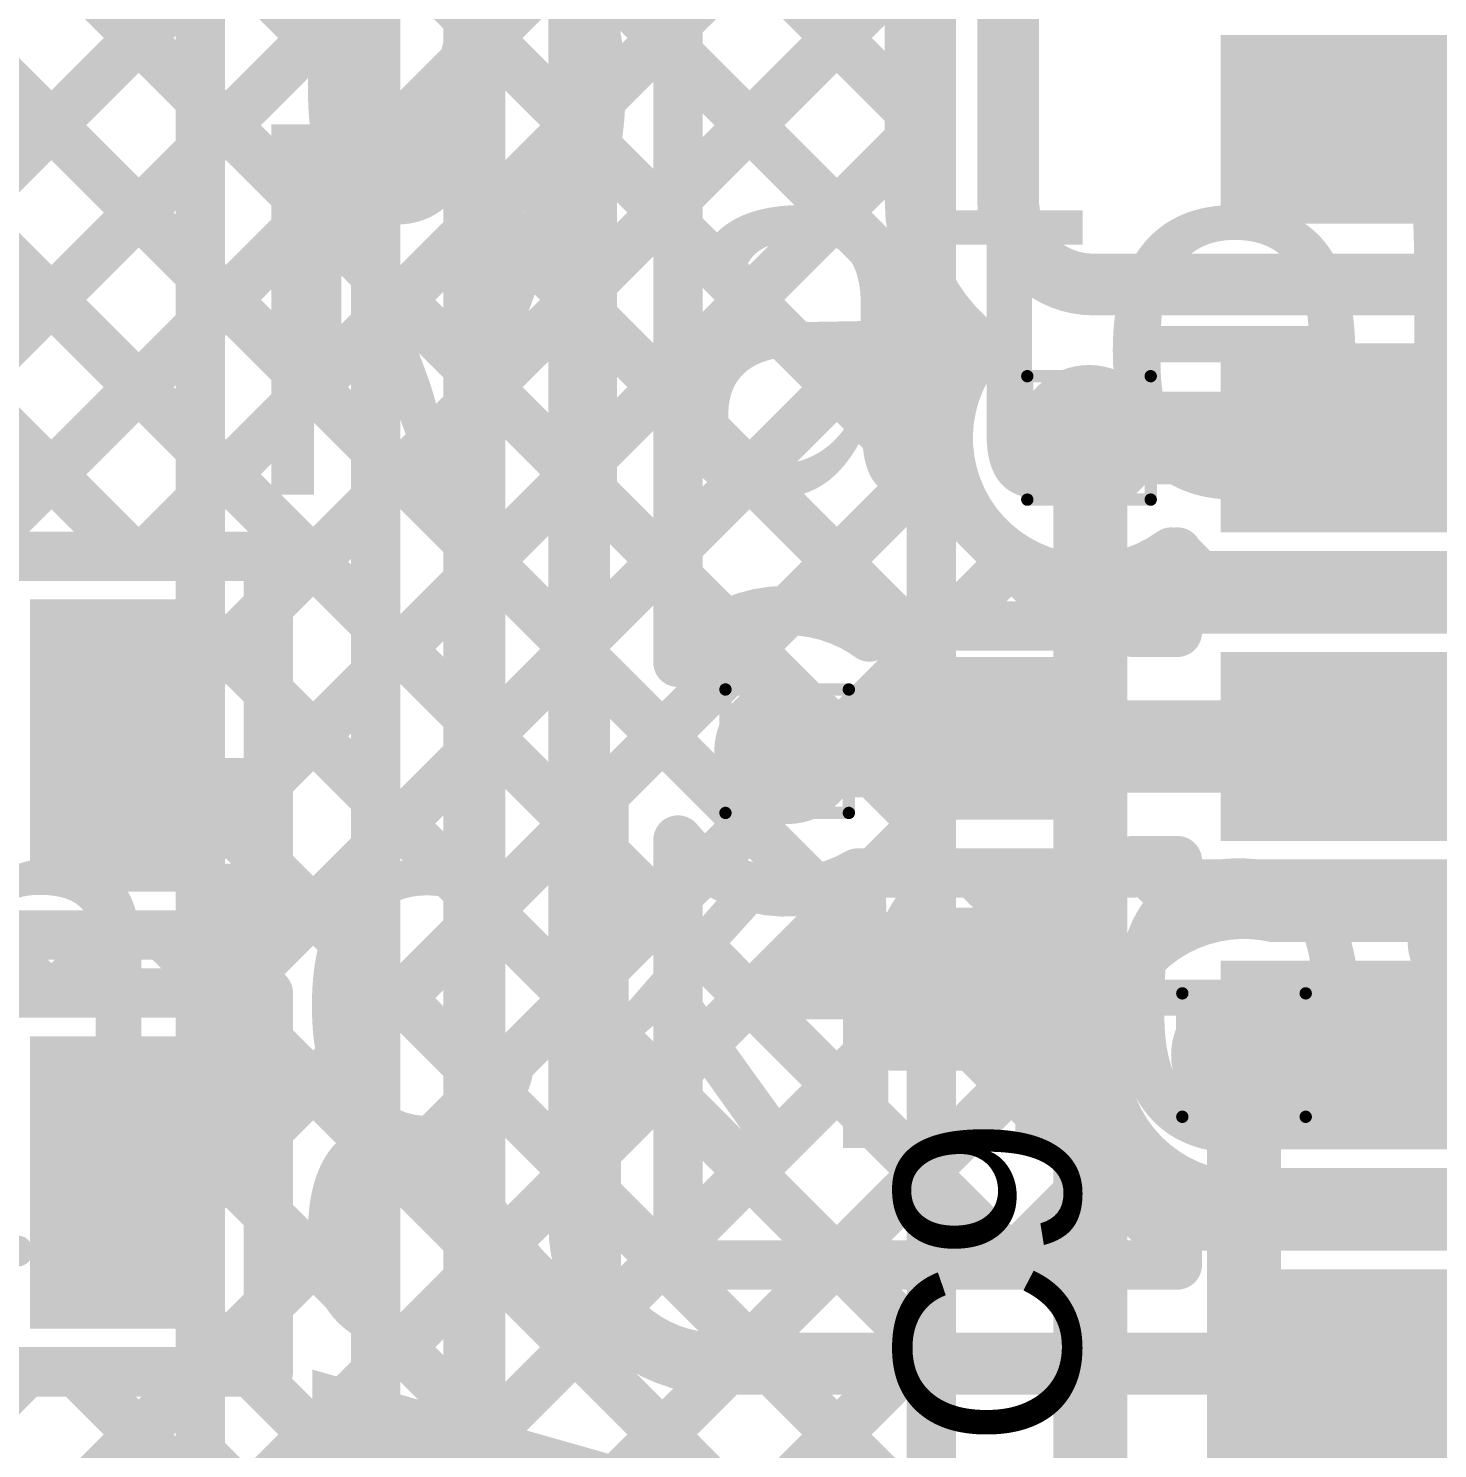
# Model space of a CAD drawing. Header units: inches. Extents: x -17 to 443, y -40 to 218.
# Drawn here: x 90.02 to 95.82, y 144 to 149.84 of the extents above; entities that cross this region are included whole.
import ezdxf

# ---------------------------------------------------------------- set-up
doc = ezdxf.new("R2010")
doc.units = ezdxf.units.IN
for name, color, linetype in [('Bottom Layer', 5, 'Continuous'), ('Drill Drawing', 1, 'Continuous'), ('Fabrication', 76, 'Continuous'), ('Top Layer', 1, 'Continuous'), ('Top Overlay', 2, 'Continuous'), ('Top Paste', 8, 'Continuous'), ('Top Solder', 216, 'Continuous'), ('Via Holes', 16, 'Continuous')]:
    doc.layers.add(name, color=color, linetype=linetype)
doc.styles.add('Arial', font='', dxfattribs={"height": 0.2})
doc.styles.add('Arial Black_Bold', font='', dxfattribs={"height": 0.2})
doc.styles.get('Arial').set_extended_font_data('Arial')
doc.styles.get('Arial Black_Bold').set_extended_font_data('Arial Black', bold=True)

# ---------------------------------------------------------------- blocks, each defined once
blk = doc.blocks.new('14_SO_26')
at = {"layer": 'Top Layer'}
for points in [[(-1.7501, 2.827), (-1.7501, 2.253), (-3.7881, 2.253), (-3.7881, 2.827)], [(-1.7501, 1.557), (-1.7501, 0.983), (-3.7881, 0.983), (-3.7881, 1.557)], [(-1.7501, 0.287), (-1.7501, -0.287), (-3.7881, -0.287), (-3.7881, 0.287)], [(-1.7501, -0.983), (-1.7501, -1.557), (-3.7881, -1.557), (-3.7881, -0.983)], [(-1.7501, -2.253), (-1.7501, -2.827), (-3.7881, -2.827), (-3.7881, -2.253)]]:
    blk.add_hatch(color=1, dxfattribs=at).paths.add_polyline_path(points)
at = {"layer": 'Top Paste'}
for points in [[(-1.7501, 2.827), (-1.7501, 2.253), (-3.7881, 2.253), (-3.7881, 2.827)], [(-1.7501, 1.557), (-1.7501, 0.983), (-3.7881, 0.983), (-3.7881, 1.557)], [(-1.7501, 0.287), (-1.7501, -0.287), (-3.7881, -0.287), (-3.7881, 0.287)], [(-1.7501, -0.983), (-1.7501, -1.557), (-3.7881, -1.557), (-3.7881, -0.983)], [(-1.7501, -2.253), (-1.7501, -2.827), (-3.7881, -2.827), (-3.7881, -2.253)]]:
    blk.add_hatch(color=8, dxfattribs=at).paths.add_polyline_path(points)
at = {"layer": 'Top Solder'}
for points in [[(-1.6485, 2.9286), (-1.6485, 2.1514), (-3.8897, 2.1514), (-3.8897, 2.9286)], [(-1.6485, 1.6586), (-1.6485, 0.8814), (-3.8897, 0.8814), (-3.8897, 1.6586)], [(-1.6485, 0.3886), (-1.6485, -0.3886), (-3.8897, -0.3886), (-3.8897, 0.3886)], [(-1.6485, -0.8814), (-1.6485, -1.6586), (-3.8897, -1.6586), (-3.8897, -0.8814)], [(-1.6485, -2.1514), (-1.6485, -2.9286), (-3.8897, -2.9286), (-3.8897, -2.1514)]]:
    blk.add_hatch(color=216, dxfattribs=at).paths.add_polyline_path(points)
blk = doc.blocks.new('TC_0522C_1_7_260G__86')
at = {"layer": 'Top Layer'}
blk.add_hatch(color=1, dxfattribs=at).paths.add_polyline_path([(-3.5, 2.15), (-2.5, 2.15), (-2.5, 1.55), (-3.5, 1.55)])
at = {"layer": 'Top Paste'}
blk.add_hatch(color=8, dxfattribs=at).paths.add_polyline_path([(-3.5, 2.15), (-2.5, 2.15), (-2.5, 1.55), (-3.5, 1.55)])
at = {"layer": 'Top Solder'}
blk.add_hatch(color=216, dxfattribs=at).paths.add_polyline_path([(-3.6016, 2.2516), (-2.3984, 2.2516), (-2.3984, 1.4484), (-3.6016, 1.4484)])
at = {"layer": 'Top Overlay'}
for points in [[(-1.8796, 2.2098, 0.127, 0.127, 0), (-1.4224, 2.667, 0.127, 0.127, 0)], [(-3.0226, 2.3368, 0.127, 0.127, 0), (-3.1496, 2.4638, 0.127, 0.127, 0)], [(-2.8956, 2.4638, 0.127, 0.127, 0), (-3.1496, 2.4638, 0.127, 0.127, 0)], [(-3.0226, 2.3368, 0.127, 0.127, 0), (-2.8956, 2.4638, 0.127, 0.127, 0)], [(-2.7178, -1.3716, 0.127, 0.127, 0), (-2.7178, 1.397, 0.127, 0.127, 0)]]:
    blk.add_lwpolyline(points, format="xyseb", dxfattribs=at)
for points in [[(-3.1814, 2.4638, 0.0635, 0.0635, 1), (-3.1178, 2.4638, 0.0635, 0.0635, 1)], [(-3.1814, 2.4638, 0.0635, 0.0635, 1), (-3.1178, 2.4638, 0.0635, 0.0635, 1)], [(-2.9274, 2.4638, 0.0635, 0.0635, 1), (-2.8638, 2.4638, 0.0635, 0.0635, 1)], [(-2.9274, 2.4638, 0.0635, 0.0635, 1), (-2.8638, 2.4638, 0.0635, 0.0635, 1)], [(-3.0543, 2.3368, 0.0635, 0.0635, 1), (-2.9909, 2.3368, 0.0635, 0.0635, 1)], [(-3.0543, 2.3368, 0.0635, 0.0635, 1), (-2.9909, 2.3368, 0.0635, 0.0635, 1)], [(-1.9113, 2.2098, 0.0635, 0.0635, 1), (-1.8478, 2.2098, 0.0635, 0.0635, 1)], [(-2.7496, 1.397, 0.0635, 0.0635, 1), (-2.686, 1.397, 0.0635, 0.0635, 1)]]:
    blk.add_lwpolyline(points, format="xyseb", close=True, dxfattribs=at)
blk = doc.blocks.new('TC_0522C_1_7_260G__87')
at = {"layer": 'Top Layer'}
blk.add_hatch(color=1, dxfattribs=at).paths.add_polyline_path([(-3.5, -1.55), (-2.5, -1.55), (-2.5, -2.15), (-3.5, -2.15)])
at = {"layer": 'Top Paste'}
blk.add_hatch(color=8, dxfattribs=at).paths.add_polyline_path([(-3.5, -1.55), (-2.5, -1.55), (-2.5, -2.15), (-3.5, -2.15)])
at = {"layer": 'Top Solder'}
blk.add_hatch(color=216, dxfattribs=at).paths.add_polyline_path([(-3.6016, -1.4484), (-2.3984, -1.4484), (-2.3984, -2.2516), (-3.6016, -2.2516)])
at = {"layer": 'Top Overlay'}
for points in [[(-1.8796, -2.2098, 0.127, 0.127, 0), (-1.4224, -2.667, 0.127, 0.127, 0)], [(-1.4224, -2.667, 0.127, 0.127, 0), (1.4224, -2.667, 0.127, 0.127, 0)]]:
    blk.add_lwpolyline(points, format="xyseb", dxfattribs=at)
for points in [[(-1.9113, -2.2098, 0.0635, 0.0635, 1), (-1.8478, -2.2098, 0.0635, 0.0635, 1)], [(-1.4542, -2.667, 0.0635, 0.0635, 1), (-1.3906, -2.667, 0.0635, 0.0635, 1)], [(-1.4542, -2.667, 0.0635, 0.0635, 1), (-1.3906, -2.667, 0.0635, 0.0635, 1)]]:
    blk.add_lwpolyline(points, format="xyseb", close=True, dxfattribs=at)
blk = doc.blocks.new('C___0402_255')
at = {"layer": 'Top Layer'}
for points in [[(-0.6985, -0.3175), (-0.6985, 0.3175), (-0.2413, 0.3175), (-0.2413, -0.3175)], [(0.2413, -0.3175), (0.2413, 0.3175), (0.6985, 0.3175), (0.6985, -0.3175)]]:
    blk.add_hatch(color=1, dxfattribs=at).paths.add_polyline_path(points)
at = {"layer": 'Top Paste'}
for points in [[(-0.6985, -0.3175), (-0.6985, 0.3175), (-0.2413, 0.3175), (-0.2413, -0.3175)], [(0.2413, -0.3175), (0.2413, 0.3175), (0.6985, 0.3175), (0.6985, -0.3175)]]:
    blk.add_hatch(color=8, dxfattribs=at).paths.add_polyline_path(points)
at = {"layer": 'Top Solder'}
for points in [[(-0.7585, -0.3775), (-0.7585, 0.3775), (-0.1813, 0.3775), (-0.1813, -0.3775)], [(0.1813, -0.3775), (0.1813, 0.3775), (0.7585, 0.3775), (0.7585, -0.3775)]]:
    blk.add_hatch(color=216, dxfattribs=at).paths.add_polyline_path(points)
at = {"layer": 'Top Overlay'}
for points in [[(-0.7874, -0.4064, 0.127, 0.127, 0), (-0.7874, 0.4064, 0.127, 0.127, 0)], [(-0.2794, 0.4064, 0.127, 0.127, 0), (-0.7874, 0.4064, 0.127, 0.127, 0)], [(0.7874, 0.4064, 0.127, 0.127, 0), (0.2794, 0.4064, 0.127, 0.127, 0)], [(0.7874, -0.4064, 0.127, 0.127, 0), (0.7874, 0.4064, 0.127, 0.127, 0)], [(-0.2794, -0.4064, 0.127, 0.127, 0), (-0.7874, -0.4064, 0.127, 0.127, 0)], [(0.7874, -0.4064, 0.127, 0.127, 0), (0.2794, -0.4064, 0.127, 0.127, 0)]]:
    blk.add_lwpolyline(points, format="xyseb", dxfattribs=at)
for points in [[(-0.8191, 0.4064, 0.0635, 0.0635, 1), (-0.7556, 0.4064, 0.0635, 0.0635, 1)], [(-0.8191, 0.4064, 0.0635, 0.0635, 1), (-0.7556, 0.4064, 0.0635, 0.0635, 1)], [(-0.3111, 0.4064, 0.0635, 0.0635, 1), (-0.2477, 0.4064, 0.0635, 0.0635, 1)], [(0.2477, 0.4064, 0.0635, 0.0635, 1), (0.3111, 0.4064, 0.0635, 0.0635, 1)], [(0.7556, 0.4064, 0.0635, 0.0635, 1), (0.8191, 0.4064, 0.0635, 0.0635, 1)], [(0.7556, 0.4064, 0.0635, 0.0635, 1), (0.8191, 0.4064, 0.0635, 0.0635, 1)], [(-0.8191, -0.4064, 0.0635, 0.0635, 1), (-0.7556, -0.4064, 0.0635, 0.0635, 1)], [(-0.8191, -0.4064, 0.0635, 0.0635, 1), (-0.7556, -0.4064, 0.0635, 0.0635, 1)], [(-0.3111, -0.4064, 0.0635, 0.0635, 1), (-0.2477, -0.4064, 0.0635, 0.0635, 1)], [(0.2477, -0.4064, 0.0635, 0.0635, 1), (0.3111, -0.4064, 0.0635, 0.0635, 1)], [(0.7556, -0.4064, 0.0635, 0.0635, 1), (0.8191, -0.4064, 0.0635, 0.0635, 1)], [(0.7556, -0.4064, 0.0635, 0.0635, 1), (0.8191, -0.4064, 0.0635, 0.0635, 1)]]:
    blk.add_lwpolyline(points, format="xyseb", close=True, dxfattribs=at)

msp = doc.modelspace()

# ---------------------------------------------------------------- hatches: boundary and pattern name
at = {"layer": 'Bottom Layer'}
h = msp.add_hatch(color=5, dxfattribs=at)
edge = h.paths.add_edge_path()
edge.add_arc((94.3845, 148.1595), 0.3, 0, 360)
h = msp.add_hatch(color=5, dxfattribs=at)
edge = h.paths.add_edge_path()
edge.add_arc((93.142, 146.8701), 0.3, 0, 360)
h = msp.add_hatch(color=5, dxfattribs=at)
edge = h.paths.add_edge_path()
edge.add_arc((95.0226, 145.6195), 0.3, 0, 360)
at = {"layer": 'Top Layer'}
h = msp.add_hatch(color=1, dxfattribs=at)
edge = h.paths.add_edge_path()
edge.add_arc((94.3845, 148.1595), 0.3, 0, 360)
h = msp.add_hatch(color=1, dxfattribs=at)
edge = h.paths.add_edge_path()
edge.add_arc((93.142, 146.8701), 0.3, 0, 360)
h = msp.add_hatch(color=1, dxfattribs=at)
edge = h.paths.add_edge_path()
edge.add_arc((95.0226, 145.6195), 0.3, 0, 360)
at = {"layer": 'Via Holes'}
h = msp.add_hatch(color=7, dxfattribs=at)
edge = h.paths.add_edge_path()
edge.add_arc((94.3845, 148.1595), 0.15, 0, 360)
h = msp.add_hatch(color=7, dxfattribs=at)
edge = h.paths.add_edge_path()
edge.add_arc((93.142, 146.8701), 0.15, 0, 360)
h = msp.add_hatch(color=7, dxfattribs=at)
edge = h.paths.add_edge_path()
edge.add_arc((95.0226, 145.6195), 0.15, 0, 360)

# ---------------------------------------------------------------- linework, layer by layer
at = {"layer": 'Bottom Layer'}
for points in [[(90.7269, 149.3412, 0.2032, 0.2032, 0), (93.6196, 152.2339, 0.2032, 0.2032, 0)], [(91.4265, 151.7251, 0.2032, 0.2032, 0), (93.7357, 149.4159, 0.2032, 0.2032, 0)], [(90.7269, 148.6228, 0.2032, 0.2032, 0), (93.6196, 151.5155, 0.2032, 0.2032, 0)], [(91.107, 151.3262, 0.2032, 0.2032, 0), (93.7357, 148.6974, 0.2032, 0.2032, 0)], [(90.7269, 139.4971, 0.2032, 0.2032, 0), (90.7269, 151.1173, 0.2032, 0.2032, 0)], [(90.7269, 150.9878, 0.2032, 0.2032, 0), (93.7357, 147.979, 0.2032, 0.2032, 0)], [(90.7269, 147.9044, 0.2032, 0.2032, 0), (93.474, 150.6515, 0.2032, 0.2032, 0)], [(90.7269, 150.2694, 0.2032, 0.2032, 0), (93.7357, 147.2606, 0.2032, 0.2032, 0)], [(90.7269, 147.186, 0.2032, 0.2032, 0), (93.7357, 150.1948, 0.2032, 0.2032, 0)], [(93.7357, 150.2136, 0.2032, 0.2032, 0), (93.7357, 140.1263, 0.2032, 0.2032, 0)], [(90.7269, 149.551, 0.2032, 0.2032, 0), (93.7357, 146.5422, 0.2032, 0.2032, 0)], [(90.7269, 146.4675, 0.2032, 0.2032, 0), (93.7357, 149.4763, 0.2032, 0.2032, 0)], [(90.7269, 148.8325, 0.2032, 0.2032, 0), (93.7357, 145.8237, 0.2032, 0.2032, 0)], [(90.7269, 145.7491, 0.2032, 0.2032, 0), (93.7357, 148.7579, 0.2032, 0.2032, 0)], [(94.3903, 133.3825, 0.3048, 0.3048, 0), (94.3903, 148.1537, 0.3048, 0.3048, 0)], [(94.3845, 148.1595, 0.254, 0.254, 0), (94.3903, 148.1537, 0.254, 0.254, 0)], [(94.5374, 148.1595, 0.254, 0.254, 0), (94.5676, 148.1293, 0.254, 0.254, 0)], [(90.7269, 148.1141, 0.2032, 0.2032, 0), (93.7357, 145.1053, 0.2032, 0.2032, 0)], [(90.7269, 145.0307, 0.2032, 0.2032, 0), (93.7357, 148.0395, 0.2032, 0.2032, 0)], [(90.7269, 147.3957, 0.2032, 0.2032, 0), (93.7357, 144.3869, 0.2032, 0.2032, 0)], [(90.7269, 144.3123, 0.2032, 0.2032, 0), (93.7357, 147.3211, 0.2032, 0.2032, 0)], [(90.7269, 144.3123, 0.2032, 0.2032, 0), (93.7357, 147.3211, 0.2032, 0.2032, 0)], [(90.7269, 146.6773, 0.2032, 0.2032, 0), (93.7357, 143.6685, 0.2032, 0.2032, 0)], [(90.7269, 143.5939, 0.2032, 0.2032, 0), (93.7357, 146.6027, 0.2032, 0.2032, 0)], [(90.7269, 145.9589, 0.2032, 0.2032, 0), (93.7357, 142.9501, 0.2032, 0.2032, 0)], [(90.7269, 142.8754, 0.2032, 0.2032, 0), (93.7357, 145.8842, 0.2032, 0.2032, 0)], [(95.0226, 136.4788, 0.3048, 0.3048, 0), (95.0226, 145.6195, 0.3048, 0.3048, 0)], [(90.7269, 145.2405, 0.2032, 0.2032, 0), (93.7357, 142.2317, 0.2032, 0.2032, 0)], [(90.7269, 142.157, 0.2032, 0.2032, 0), (93.7357, 145.1658, 0.2032, 0.2032, 0)], [(90.7269, 144.522, 0.2032, 0.2032, 0), (93.7357, 141.5132, 0.2032, 0.2032, 0)], [(90.7269, 141.4386, 0.2032, 0.2032, 0), (93.7357, 144.4474, 0.2032, 0.2032, 0)]]:
    msp.add_lwpolyline(points, format="xyseb", dxfattribs=at)
for points in [[(90.6761, 149.551, 0.1016, 0.1016, 1), (90.7777, 149.551, 0.1016, 0.1016, 1)], [(93.6849, 149.4763, 0.1016, 0.1016, 1), (93.7865, 149.4763, 0.1016, 0.1016, 1)], [(93.6849, 149.4159, 0.1016, 0.1016, 1), (93.7865, 149.4159, 0.1016, 0.1016, 1)], [(90.6761, 149.3412, 0.1016, 0.1016, 1), (90.7777, 149.3412, 0.1016, 0.1016, 1)], [(90.6761, 148.8325, 0.1016, 0.1016, 1), (90.7777, 148.8325, 0.1016, 0.1016, 1)], [(93.6849, 148.7579, 0.1016, 0.1016, 1), (93.7865, 148.7579, 0.1016, 0.1016, 1)], [(93.6849, 148.6974, 0.1016, 0.1016, 1), (93.7865, 148.6974, 0.1016, 0.1016, 1)], [(90.6761, 148.6228, 0.1016, 0.1016, 1), (90.7777, 148.6228, 0.1016, 0.1016, 1)], [(94.3141, 148.1537, 0.1524, 0.1524, 1), (94.4665, 148.1537, 0.1524, 0.1524, 1)], [(94.321, 148.1595, 0.127, 0.127, 1), (94.448, 148.1595, 0.127, 0.127, 1)], [(94.4739, 148.1595, 0.127, 0.127, 1), (94.6009, 148.1595, 0.127, 0.127, 1)], [(94.3268, 148.1537, 0.127, 0.127, 1), (94.4538, 148.1537, 0.127, 0.127, 1)], [(94.5041, 148.1293, 0.127, 0.127, 1), (94.6311, 148.1293, 0.127, 0.127, 1)], [(90.6761, 148.1141, 0.1016, 0.1016, 1), (90.7777, 148.1141, 0.1016, 0.1016, 1)], [(93.6849, 148.0395, 0.1016, 0.1016, 1), (93.7865, 148.0395, 0.1016, 0.1016, 1)], [(93.6849, 147.979, 0.1016, 0.1016, 1), (93.7865, 147.979, 0.1016, 0.1016, 1)], [(90.6761, 147.9044, 0.1016, 0.1016, 1), (90.7777, 147.9044, 0.1016, 0.1016, 1)], [(90.6761, 147.3957, 0.1016, 0.1016, 1), (90.7777, 147.3957, 0.1016, 0.1016, 1)], [(93.6849, 147.3211, 0.1016, 0.1016, 1), (93.7865, 147.3211, 0.1016, 0.1016, 1)], [(93.6849, 147.3211, 0.1016, 0.1016, 1), (93.7865, 147.3211, 0.1016, 0.1016, 1)], [(93.6849, 147.2606, 0.1016, 0.1016, 1), (93.7865, 147.2606, 0.1016, 0.1016, 1)], [(90.6761, 147.186, 0.1016, 0.1016, 1), (90.7777, 147.186, 0.1016, 0.1016, 1)], [(90.6761, 146.6773, 0.1016, 0.1016, 1), (90.7777, 146.6773, 0.1016, 0.1016, 1)], [(93.6849, 146.6027, 0.1016, 0.1016, 1), (93.7865, 146.6027, 0.1016, 0.1016, 1)], [(93.6849, 146.5422, 0.1016, 0.1016, 1), (93.7865, 146.5422, 0.1016, 0.1016, 1)], [(90.6761, 146.4675, 0.1016, 0.1016, 1), (90.7777, 146.4675, 0.1016, 0.1016, 1)], [(90.6761, 145.9589, 0.1016, 0.1016, 1), (90.7777, 145.9589, 0.1016, 0.1016, 1)], [(93.6849, 145.8842, 0.1016, 0.1016, 1), (93.7865, 145.8842, 0.1016, 0.1016, 1)], [(93.6849, 145.8237, 0.1016, 0.1016, 1), (93.7865, 145.8237, 0.1016, 0.1016, 1)], [(90.6761, 145.7491, 0.1016, 0.1016, 1), (90.7777, 145.7491, 0.1016, 0.1016, 1)], [(94.9464, 145.6195, 0.1524, 0.1524, 1), (95.0988, 145.6195, 0.1524, 0.1524, 1)], [(90.6761, 145.2405, 0.1016, 0.1016, 1), (90.7777, 145.2405, 0.1016, 0.1016, 1)], [(93.6849, 145.1658, 0.1016, 0.1016, 1), (93.7865, 145.1658, 0.1016, 0.1016, 1)], [(93.6849, 145.1053, 0.1016, 0.1016, 1), (93.7865, 145.1053, 0.1016, 0.1016, 1)], [(90.6761, 145.0307, 0.1016, 0.1016, 1), (90.7777, 145.0307, 0.1016, 0.1016, 1)], [(90.6761, 144.522, 0.1016, 0.1016, 1), (90.7777, 144.522, 0.1016, 0.1016, 1)], [(93.6849, 144.4474, 0.1016, 0.1016, 1), (93.7865, 144.4474, 0.1016, 0.1016, 1)], [(93.6849, 144.3869, 0.1016, 0.1016, 1), (93.7865, 144.3869, 0.1016, 0.1016, 1)], [(90.6761, 144.3123, 0.1016, 0.1016, 1), (90.7777, 144.3123, 0.1016, 0.1016, 1)], [(90.6761, 144.3123, 0.1016, 0.1016, 1), (90.7777, 144.3123, 0.1016, 0.1016, 1)]]:
    msp.add_lwpolyline(points, format="xyseb", close=True, dxfattribs=at)
at = {"layer": 'Drill Drawing'}
for points in [[(94.1305, 148.4135, 0.0508, 0.0508, 0), (94.6385, 148.4135, 0.0508, 0.0508, 0)], [(94.1305, 147.9055, 0.0508, 0.0508, 0), (94.1305, 148.4135, 0.0508, 0.0508, 0)], [(94.6385, 147.9055, 0.0508, 0.0508, 0), (94.6385, 148.4135, 0.0508, 0.0508, 0)], [(94.1305, 147.9055, 0.0508, 0.0508, 0), (94.6385, 147.9055, 0.0508, 0.0508, 0)], [(92.888, 147.1241, 0.0508, 0.0508, 0), (93.396, 147.1241, 0.0508, 0.0508, 0)], [(92.888, 146.6161, 0.0508, 0.0508, 0), (92.888, 147.1241, 0.0508, 0.0508, 0)], [(93.396, 146.6161, 0.0508, 0.0508, 0), (93.396, 147.1241, 0.0508, 0.0508, 0)], [(92.888, 146.6161, 0.0508, 0.0508, 0), (93.396, 146.6161, 0.0508, 0.0508, 0)], [(94.7686, 145.8735, 0.0508, 0.0508, 0), (95.2766, 145.8735, 0.0508, 0.0508, 0)], [(94.7686, 145.3655, 0.0508, 0.0508, 0), (94.7686, 145.8735, 0.0508, 0.0508, 0)], [(95.2766, 145.3655, 0.0508, 0.0508, 0), (95.2766, 145.8735, 0.0508, 0.0508, 0)], [(94.7686, 145.3655, 0.0508, 0.0508, 0), (95.2766, 145.3655, 0.0508, 0.0508, 0)]]:
    msp.add_lwpolyline(points, format="xyseb", dxfattribs=at)
for points in [[(94.1178, 148.4135, 0.0254, 0.0254, 1), (94.1432, 148.4135, 0.0254, 0.0254, 1)], [(94.1178, 148.4135, 0.0254, 0.0254, 1), (94.1432, 148.4135, 0.0254, 0.0254, 1)], [(94.6258, 148.4135, 0.0254, 0.0254, 1), (94.6512, 148.4135, 0.0254, 0.0254, 1)], [(94.6258, 148.4135, 0.0254, 0.0254, 1), (94.6512, 148.4135, 0.0254, 0.0254, 1)], [(94.1178, 147.9055, 0.0254, 0.0254, 1), (94.1432, 147.9055, 0.0254, 0.0254, 1)], [(94.1178, 147.9055, 0.0254, 0.0254, 1), (94.1432, 147.9055, 0.0254, 0.0254, 1)], [(94.6258, 147.9055, 0.0254, 0.0254, 1), (94.6512, 147.9055, 0.0254, 0.0254, 1)], [(94.6258, 147.9055, 0.0254, 0.0254, 1), (94.6512, 147.9055, 0.0254, 0.0254, 1)], [(92.8753, 147.1241, 0.0254, 0.0254, 1), (92.9007, 147.1241, 0.0254, 0.0254, 1)], [(92.8753, 147.1241, 0.0254, 0.0254, 1), (92.9007, 147.1241, 0.0254, 0.0254, 1)], [(93.3833, 147.1241, 0.0254, 0.0254, 1), (93.4087, 147.1241, 0.0254, 0.0254, 1)], [(93.3833, 147.1241, 0.0254, 0.0254, 1), (93.4087, 147.1241, 0.0254, 0.0254, 1)], [(92.8753, 146.6161, 0.0254, 0.0254, 1), (92.9007, 146.6161, 0.0254, 0.0254, 1)], [(92.8753, 146.6161, 0.0254, 0.0254, 1), (92.9007, 146.6161, 0.0254, 0.0254, 1)], [(93.3833, 146.6161, 0.0254, 0.0254, 1), (93.4087, 146.6161, 0.0254, 0.0254, 1)], [(93.3833, 146.6161, 0.0254, 0.0254, 1), (93.4087, 146.6161, 0.0254, 0.0254, 1)], [(94.7559, 145.8735, 0.0254, 0.0254, 1), (94.7813, 145.8735, 0.0254, 0.0254, 1)], [(94.7559, 145.8735, 0.0254, 0.0254, 1), (94.7813, 145.8735, 0.0254, 0.0254, 1)], [(95.2639, 145.8735, 0.0254, 0.0254, 1), (95.2893, 145.8735, 0.0254, 0.0254, 1)], [(95.2639, 145.8735, 0.0254, 0.0254, 1), (95.2893, 145.8735, 0.0254, 0.0254, 1)], [(94.7559, 145.3655, 0.0254, 0.0254, 1), (94.7813, 145.3655, 0.0254, 0.0254, 1)], [(94.7559, 145.3655, 0.0254, 0.0254, 1), (94.7813, 145.3655, 0.0254, 0.0254, 1)], [(95.2639, 145.3655, 0.0254, 0.0254, 1), (95.2893, 145.3655, 0.0254, 0.0254, 1)], [(95.2639, 145.3655, 0.0254, 0.0254, 1), (95.2893, 145.3655, 0.0254, 0.0254, 1)]]:
    msp.add_lwpolyline(points, format="xyseb", close=True, dxfattribs=at)
at = {"layer": 'Top Layer'}
for points in [[(88.4017, 152.5946, 0.2032, 0.2032, 0), (91.4479, 149.5484, 0.2032, 0.2032, 0)], [(88.4017, 151.8762, 0.2032, 0.2032, 0), (91.4479, 148.83, 0.2032, 0.2032, 0)], [(88.4017, 151.1578, 0.2032, 0.2032, 0), (91.4479, 148.1116, 0.2032, 0.2032, 0)], [(91.8543, 143.36, 0.254, 0.254, 0), (91.8543, 150.9117, 0.254, 0.254, 0)], [(91.4479, 143.36, 0.2032, 0.2032, 0), (91.4479, 150.9117, 0.2032, 0.2032, 0)], [(88.4017, 147.7345, 0.2032, 0.2032, 0), (91.4479, 150.7807, 0.2032, 0.2032, 0)], [(92.2861, 144.92, 0.254, 0.254, 0), (92.2861, 150.7373, 0.254, 0.254, 0)], [(92.6925, 147.2357, 0.2032, 0.2032, 0), (92.6925, 150.7373, 0.2032, 0.2032, 0)], [(94.0514, 149.1425, 0.254, 0.254, 0), (94.0514, 150.6995, 0.254, 0.254, 0)], [(92.6925, 149.87, 0.2032, 0.2032, 0), (93.474, 150.6515, 0.2032, 0.2032, 0)], [(88.4017, 150.4393, 0.2032, 0.2032, 0), (91.4479, 147.3931, 0.2032, 0.2032, 0)], [(92.6925, 150.4591, 0.2032, 0.2032, 0), (93.645, 149.5066, 0.2032, 0.2032, 0)], [(93.645, 149.1425, 0.2032, 0.2032, 0), (93.645, 150.2865, 0.2032, 0.2032, 0)], [(88.4017, 147.016, 0.2032, 0.2032, 0), (91.4479, 150.0622, 0.2032, 0.2032, 0)], [(92.6925, 149.1516, 0.2032, 0.2032, 0), (93.645, 150.104, 0.2032, 0.2032, 0)], [(88.4017, 149.7209, 0.2032, 0.2032, 0), (90.4502, 147.6724, 0.2032, 0.2032, 0)], [(92.6925, 149.7406, 0.2032, 0.2032, 0), (93.9232, 148.51, 0.2032, 0.2032, 0)], [(92.6925, 148.4331, 0.2032, 0.2032, 0), (93.645, 149.3856, 0.2032, 0.2032, 0)], [(88.4017, 146.2976, 0.2032, 0.2032, 0), (91.4479, 149.3438, 0.2032, 0.2032, 0)], [(93.9457, 148.5379, 0.2032, 0.2032, -0.234999), (93.645, 149.1425, 0.2032, 0.2032, 0)], [(94.403, 148.7908, 0.254, 0.254, -0.414214), (94.0514, 149.1425, 0.254, 0.254, 0)], [(92.6925, 149.0222, 0.2032, 0.2032, 0), (94.3299, 147.3848, 0.2032, 0.2032, 0)], [(94.403, 148.7908, 0.254, 0.254, 0), (97.5945, 148.7908, 0.254, 0.254, 0)], [(92.6925, 147.7147, 0.2032, 0.2032, 0), (93.7446, 148.7668, 0.2032, 0.2032, 0)], [(90.4949, 147.6724, 0.2032, 0.2032, 0), (91.4479, 148.6254, 0.2032, 0.2032, 0)], [(94.7235, 147.6896, 0.2032, 0.2032, -0.889239), (93.9457, 148.5379, 0.2032, 0.2032, 0)], [(92.6925, 148.3038, 0.2032, 0.2032, 0), (93.6115, 147.3848, 0.2032, 0.2032, 0)], [(94.3845, 148.1595, 0.381, 0.381, 0), (96.0466, 148.1595, 0.381, 0.381, 0)], [(93.1457, 147.4495, 0.2032, 0.2032, 0), (93.8072, 148.111, 0.2032, 0.2032, 0)], [(91.0063, 147.4654, 0.2032, 0.2032, 0), (91.4479, 147.907, 0.2032, 0.2032, 0)], [(89.8475, 147.6724, 0.2032, 0.2032, 0), (91.0063, 147.6724, 0.2032, 0.2032, 0)], [(91.0063, 146.1136, 0.2032, 0.2032, 0), (91.0063, 147.6724, 0.2032, 0.2032, 0)], [(93.7994, 147.3848, 0.2032, 0.2032, 0), (94.0807, 147.6661, 0.2032, 0.2032, 0)], [(94.7482, 147.5931, 0.2032, 0.2032, 0), (94.7482, 147.6896, 0.2032, 0.2032, 0)], [(94.7482, 147.6849, 0.2032, 0.2032, 0), (94.8401, 147.5931, 0.2032, 0.2032, 0)], [(94.5178, 147.3848, 0.2032, 0.2032, 0), (94.7482, 147.6152, 0.2032, 0.2032, 0)], [(92.6925, 147.5854, 0.2032, 0.2032, 0), (92.8873, 147.3906, 0.2032, 0.2032, 0)], [(94.7482, 147.5931, 0.2032, 0.2032, 0), (97.345, 147.5931, 0.2032, 0.2032, 0)], [(94.8401, 147.5931, 0.2032, 0.2032, 0), (94.9773, 147.4559, 0.2032, 0.2032, 0)], [(95.3073, 147.4559, 0.2032, 0.2032, 0), (95.4445, 147.5931, 0.2032, 0.2032, 0)], [(95.3073, 147.4559, 0.2032, 0.2032, 0), (95.4445, 147.5931, 0.2032, 0.2032, 0)], [(95.5585, 147.5931, 0.2032, 0.2032, 0), (95.6957, 147.4559, 0.2032, 0.2032, 0)], [(92.6925, 147.2357, 0.2032, 0.2032, -0.355227), (93.4082, 147.3848, 0.2032, 0.2032, 0)], [(94.7482, 147.4559, 0.2032, 0.2032, 0), (97.345, 147.4559, 0.2032, 0.2032, 0)], [(94.7482, 147.3594, 0.2032, 0.2032, 0), (94.7482, 147.4559, 0.2032, 0.2032, 0)], [(93.4082, 147.3848, 0.2032, 0.2032, 0), (94.5654, 147.3848, 0.2032, 0.2032, 0)], [(93.4082, 147.3848, 0.2032, 0.2032, -0.036911), (93.4809, 147.34, 0.2032, 0.2032, 0)], [(94.5654, 147.3594, 0.2032, 0.2032, 0), (94.7482, 147.3594, 0.2032, 0.2032, 0)], [(91.0063, 146.7469, 0.2032, 0.2032, 0), (91.4479, 147.1885, 0.2032, 0.2032, 0)], [(91.0063, 147.1163, 0.2032, 0.2032, 0), (91.4479, 146.6747, 0.2032, 0.2032, 0)], [(93.142, 146.8701, 0.381, 0.381, 0), (93.9685, 146.8701, 0.381, 0.381, 0)], [(93.9685, 146.8701, 0.381, 0.381, -0.414214), (93.9879, 146.8895, 0.381, 0.381, 0)], [(93.9879, 146.8895, 0.381, 0.381, 0), (96.0466, 146.8895, 0.381, 0.381, 0)], [(92.6925, 144.92, 0.2032, 0.2032, 0), (92.6925, 146.5045, 0.2032, 0.2032, 0)], [(93.4324, 146.3688, 0.2032, 0.2032, -0.368706), (92.6925, 146.5045, 0.2032, 0.2032, 0)], [(90.8524, 145.8746, 0.2032, 0.2032, 0), (91.4479, 146.4701, 0.2032, 0.2032, 0)], [(91.0063, 146.3979, 0.2032, 0.2032, 0), (91.4479, 145.9563, 0.2032, 0.2032, 0)], [(92.6925, 146.2779, 0.2032, 0.2032, 0), (92.8099, 146.3953, 0.2032, 0.2032, 0)], [(94.5654, 146.4196, 0.2032, 0.2032, 0), (94.7482, 146.4196, 0.2032, 0.2032, 0)], [(94.5767, 146.4196, 0.2032, 0.2032, 0), (94.8104, 146.1859, 0.2032, 0.2032, 0)], [(94.7482, 146.3231, 0.2032, 0.2032, 0), (94.7482, 146.4196, 0.2032, 0.2032, 0)], [(92.6925, 145.5595, 0.2032, 0.2032, 0), (93.5018, 146.3688, 0.2032, 0.2032, 0)], [(92.7061, 144.8546, 0.2032, 0.2032, 0), (94.2202, 146.3688, 0.2032, 0.2032, 0)], [(92.7061, 144.8546, 0.2032, 0.2032, 0), (94.2202, 146.3688, 0.2032, 0.2032, 0)], [(93.4324, 146.3688, 0.2032, 0.2032, 0), (94.5654, 146.3688, 0.2032, 0.2032, 0)], [(93.9091, 146.3688, 0.2032, 0.2032, 0), (94.4735, 145.8044, 0.2032, 0.2032, 0)], [(94.7482, 146.3231, 0.2032, 0.2032, 0), (97.345, 146.3231, 0.2032, 0.2032, 0)], [(94.7557, 146.1859, 0.2032, 0.2032, 0), (94.8929, 146.3231, 0.2032, 0.2032, 0)], [(95.3916, 146.3231, 0.2032, 0.2032, 0), (95.5288, 146.1859, 0.2032, 0.2032, 0)], [(95.4742, 146.1859, 0.2032, 0.2032, 0), (95.6114, 146.3231, 0.2032, 0.2032, 0)], [(93.2572, 146.3023, 0.2032, 0.2032, 0), (94.7482, 144.8113, 0.2032, 0.2032, 0)], [(94.9005, 146.1859, 0.2032, 0.2032, -0.106537), (95.1447, 146.1859, 0.2032, 0.2032, 0)], [(92.6925, 146.1485, 0.2032, 0.2032, 0), (94.0852, 144.7559, 0.2032, 0.2032, 0)], [(93.3257, 144.7559, 0.2032, 0.2032, 0), (94.7482, 146.1783, 0.2032, 0.2032, 0)], [(94.7482, 146.1859, 0.2032, 0.2032, 0), (94.9005, 146.1859, 0.2032, 0.2032, 0)], [(94.7482, 146.1298, 0.2032, 0.2032, -0.070395), (94.9005, 146.1859, 0.2032, 0.2032, 0)], [(95.1447, 146.1859, 0.2032, 0.2032, 0), (97.345, 146.1859, 0.2032, 0.2032, 0)], [(89.8475, 146.1136, 0.2032, 0.2032, 0), (91.0063, 146.1136, 0.2032, 0.2032, 0)], [(89.8537, 146.1136, 0.2032, 0.2032, 0), (90.0927, 145.8746, 0.2032, 0.2032, 0)], [(90.134, 145.8746, 0.2032, 0.2032, 0), (90.373, 146.1136, 0.2032, 0.2032, 0)], [(90.5721, 146.1136, 0.2032, 0.2032, 0), (90.8111, 145.8746, 0.2032, 0.2032, 0)], [(94.7482, 145.1092, 0.2032, 0.2032, -0.597669), (94.7482, 146.1298, 0.2032, 0.2032, 0)], [(93.1539, 145.9184, 0.3048, 0.3048, 0), (93.9566, 145.9184, 0.3048, 0.3048, 0)], [(93.9566, 145.9184, 0.3048, 0.3048, 0), (93.9685, 145.9303, 0.3048, 0.3048, 0)], [(89.8475, 145.8746, 0.2032, 0.2032, 0), (91.0063, 145.8746, 0.2032, 0.2032, 0)], [(91.0063, 144.3158, 0.2032, 0.2032, 0), (91.0063, 145.8746, 0.2032, 0.2032, 0)], [(91.0063, 145.3101, 0.2032, 0.2032, 0), (91.4479, 145.7517, 0.2032, 0.2032, 0)], [(91.0063, 145.6795, 0.2032, 0.2032, 0), (91.4479, 145.2379, 0.2032, 0.2032, 0)], [(95.0226, 145.6195, 0.381, 0.381, 0), (96.0466, 145.6195, 0.381, 0.381, 0)], [(92.6925, 145.4301, 0.2032, 0.2032, 0), (93.3667, 144.7559, 0.2032, 0.2032, 0)], [(94.0442, 144.7559, 0.2032, 0.2032, 0), (94.5595, 145.2712, 0.2032, 0.2032, 0)], [(94.9005, 145.0531, 0.2032, 0.2032, -0.070395), (94.7482, 145.1092, 0.2032, 0.2032, 0)], [(91.0063, 144.5917, 0.2032, 0.2032, 0), (91.4479, 145.0333, 0.2032, 0.2032, 0)], [(94.7482, 145.0531, 0.2032, 0.2032, 0), (94.9005, 145.0531, 0.2032, 0.2032, 0)], [(95.1447, 145.0531, 0.2032, 0.2032, -0.106537), (94.9005, 145.0531, 0.2032, 0.2032, 0)], [(94.9226, 144.9159, 0.2032, 0.2032, 0), (95.0473, 145.0406, 0.2032, 0.2032, 0)], [(95.1447, 145.0531, 0.2032, 0.2032, 0), (97.345, 145.0531, 0.2032, 0.2032, 0)], [(95.2248, 145.0531, 0.2032, 0.2032, 0), (95.362, 144.9159, 0.2032, 0.2032, 0)], [(95.641, 144.9159, 0.2032, 0.2032, 0), (95.7782, 145.0531, 0.2032, 0.2032, 0)], [(91.0063, 144.9611, 0.2032, 0.2032, 0), (91.4479, 144.5195, 0.2032, 0.2032, 0)], [(92.8566, 144.3495, 0.254, 0.254, -0.414214), (92.2861, 144.92, 0.254, 0.254, 0)], [(92.8566, 144.7559, 0.2032, 0.2032, -0.414214), (92.6925, 144.92, 0.2032, 0.2032, 0)], [(94.7482, 144.9159, 0.2032, 0.2032, 0), (97.345, 144.9159, 0.2032, 0.2032, 0)], [(94.7482, 144.7559, 0.2032, 0.2032, 0), (94.7482, 144.9159, 0.2032, 0.2032, 0)], [(92.8566, 144.7559, 0.2032, 0.2032, 0), (94.7482, 144.7559, 0.2032, 0.2032, 0)], [(92.8566, 144.3495, 0.254, 0.254, 0), (96.0466, 144.3495, 0.254, 0.254, 0)], [(88.4017, 141.9871, 0.2032, 0.2032, 0), (90.7304, 144.3158, 0.2032, 0.2032, 0)], [(88.4017, 142.7055, 0.2032, 0.2032, 0), (90.012, 144.3158, 0.2032, 0.2032, 0)], [(88.6281, 141.495, 0.2032, 0.2032, 0), (91.4479, 144.3149, 0.2032, 0.2032, 0)], [(89.8475, 144.3158, 0.2032, 0.2032, 0), (91.0063, 144.3158, 0.2032, 0.2032, 0)], [(90.2147, 144.3158, 0.2032, 0.2032, 0), (91.4802, 143.0503, 0.2032, 0.2032, 0)], [(90.9331, 144.3158, 0.2032, 0.2032, 0), (91.4479, 143.801, 0.2032, 0.2032, 0)]]:
    msp.add_lwpolyline(points, format="xyseb", dxfattribs=at)
for points in [[(92.6417, 149.87, 0.1016, 0.1016, 1), (92.7433, 149.87, 0.1016, 0.1016, 1)], [(92.6417, 149.7406, 0.1016, 0.1016, 1), (92.7433, 149.7406, 0.1016, 0.1016, 1)], [(91.3971, 149.5484, 0.1016, 0.1016, 1), (91.4987, 149.5484, 0.1016, 0.1016, 1)], [(93.5942, 149.5066, 0.1016, 0.1016, 1), (93.6958, 149.5066, 0.1016, 0.1016, 1)], [(93.5942, 149.3856, 0.1016, 0.1016, 1), (93.6958, 149.3856, 0.1016, 0.1016, 1)], [(91.3971, 149.3438, 0.1016, 0.1016, 1), (91.4987, 149.3438, 0.1016, 0.1016, 1)], [(92.6417, 149.1516, 0.1016, 0.1016, 1), (92.7433, 149.1516, 0.1016, 0.1016, 1)], [(93.5942, 149.1425, 0.1016, 0.1016, 1), (93.6958, 149.1425, 0.1016, 0.1016, 1)], [(93.5942, 149.1425, 0.1016, 0.1016, 1), (93.6958, 149.1425, 0.1016, 0.1016, 1)], [(93.9879, 149.1425, 0.127, 0.127, 1), (94.1149, 149.1425, 0.127, 0.127, 1)], [(93.9879, 149.1425, 0.127, 0.127, 1), (94.1149, 149.1425, 0.127, 0.127, 1)], [(92.6417, 149.0222, 0.1016, 0.1016, 1), (92.7433, 149.0222, 0.1016, 0.1016, 1)], [(91.3971, 148.83, 0.1016, 0.1016, 1), (91.4987, 148.83, 0.1016, 0.1016, 1)], [(94.3395, 148.7908, 0.127, 0.127, 1), (94.4665, 148.7908, 0.127, 0.127, 1)], [(94.3395, 148.7908, 0.127, 0.127, 1), (94.4665, 148.7908, 0.127, 0.127, 1)], [(93.6938, 148.7668, 0.1016, 0.1016, 1), (93.7954, 148.7668, 0.1016, 0.1016, 1)], [(91.3971, 148.6254, 0.1016, 0.1016, 1), (91.4987, 148.6254, 0.1016, 0.1016, 1)], [(93.8949, 148.5379, 0.1016, 0.1016, 1), (93.9965, 148.5379, 0.1016, 0.1016, 1)], [(93.8949, 148.5379, 0.1016, 0.1016, 1), (93.9965, 148.5379, 0.1016, 0.1016, 1)], [(93.8724, 148.51, 0.1016, 0.1016, 1), (93.974, 148.51, 0.1016, 0.1016, 1)], [(92.6417, 148.4331, 0.1016, 0.1016, 1), (92.7433, 148.4331, 0.1016, 0.1016, 1)], [(92.6417, 148.3038, 0.1016, 0.1016, 1), (92.7433, 148.3038, 0.1016, 0.1016, 1)], [(94.2893, 148.1595, 0.1905, 0.1905, 1), (94.4798, 148.1595, 0.1905, 0.1905, 1)], [(91.3971, 148.1116, 0.1016, 0.1016, 1), (91.4987, 148.1116, 0.1016, 0.1016, 1)], [(93.7564, 148.111, 0.1016, 0.1016, 1), (93.858, 148.111, 0.1016, 0.1016, 1)], [(91.3971, 147.907, 0.1016, 0.1016, 1), (91.4987, 147.907, 0.1016, 0.1016, 1)], [(90.3994, 147.6724, 0.1016, 0.1016, 1), (90.501, 147.6724, 0.1016, 0.1016, 1)], [(90.4441, 147.6724, 0.1016, 0.1016, 1), (90.5457, 147.6724, 0.1016, 0.1016, 1)], [(90.9555, 147.6724, 0.1016, 0.1016, 1), (91.0571, 147.6724, 0.1016, 0.1016, 1)], [(90.9555, 147.6724, 0.1016, 0.1016, 1), (91.0571, 147.6724, 0.1016, 0.1016, 1)], [(92.6417, 147.7147, 0.1016, 0.1016, 1), (92.7433, 147.7147, 0.1016, 0.1016, 1)], [(94.0299, 147.6661, 0.1016, 0.1016, 1), (94.1315, 147.6661, 0.1016, 0.1016, 1)], [(94.6727, 147.6896, 0.1016, 0.1016, 1), (94.7743, 147.6896, 0.1016, 0.1016, 1)], [(94.6974, 147.6896, 0.1016, 0.1016, 1), (94.799, 147.6896, 0.1016, 0.1016, 1)], [(94.6974, 147.6849, 0.1016, 0.1016, 1), (94.799, 147.6849, 0.1016, 0.1016, 1)], [(94.6974, 147.6152, 0.1016, 0.1016, 1), (94.799, 147.6152, 0.1016, 0.1016, 1)], [(92.6417, 147.5854, 0.1016, 0.1016, 1), (92.7433, 147.5854, 0.1016, 0.1016, 1)], [(94.6974, 147.5931, 0.1016, 0.1016, 1), (94.799, 147.5931, 0.1016, 0.1016, 1)], [(94.6974, 147.5931, 0.1016, 0.1016, 1), (94.799, 147.5931, 0.1016, 0.1016, 1)], [(94.7893, 147.5931, 0.1016, 0.1016, 1), (94.8909, 147.5931, 0.1016, 0.1016, 1)], [(94.7893, 147.5931, 0.1016, 0.1016, 1), (94.8909, 147.5931, 0.1016, 0.1016, 1)], [(95.3937, 147.5931, 0.1016, 0.1016, 1), (95.4953, 147.5931, 0.1016, 0.1016, 1)], [(95.3937, 147.5931, 0.1016, 0.1016, 1), (95.4953, 147.5931, 0.1016, 0.1016, 1)], [(95.5077, 147.5931, 0.1016, 0.1016, 1), (95.6093, 147.5931, 0.1016, 0.1016, 1)], [(90.9555, 147.4654, 0.1016, 0.1016, 1), (91.0571, 147.4654, 0.1016, 0.1016, 1)], [(93.0949, 147.4495, 0.1016, 0.1016, 1), (93.1965, 147.4495, 0.1016, 0.1016, 1)], [(94.6974, 147.4559, 0.1016, 0.1016, 1), (94.799, 147.4559, 0.1016, 0.1016, 1)], [(94.6974, 147.4559, 0.1016, 0.1016, 1), (94.799, 147.4559, 0.1016, 0.1016, 1)], [(94.9265, 147.4559, 0.1016, 0.1016, 1), (95.0281, 147.4559, 0.1016, 0.1016, 1)], [(95.2565, 147.4559, 0.1016, 0.1016, 1), (95.3581, 147.4559, 0.1016, 0.1016, 1)], [(95.2565, 147.4559, 0.1016, 0.1016, 1), (95.3581, 147.4559, 0.1016, 0.1016, 1)], [(95.6449, 147.4559, 0.1016, 0.1016, 1), (95.7465, 147.4559, 0.1016, 0.1016, 1)], [(91.3971, 147.3931, 0.1016, 0.1016, 1), (91.4987, 147.3931, 0.1016, 0.1016, 1)], [(92.8365, 147.3906, 0.1016, 0.1016, 1), (92.9381, 147.3906, 0.1016, 0.1016, 1)], [(93.3574, 147.3848, 0.1016, 0.1016, 1), (93.459, 147.3848, 0.1016, 0.1016, 1)], [(93.3574, 147.3848, 0.1016, 0.1016, 1), (93.459, 147.3848, 0.1016, 0.1016, 1)], [(93.3574, 147.3848, 0.1016, 0.1016, 1), (93.459, 147.3848, 0.1016, 0.1016, 1)], [(93.5607, 147.3848, 0.1016, 0.1016, 1), (93.6623, 147.3848, 0.1016, 0.1016, 1)], [(93.7486, 147.3848, 0.1016, 0.1016, 1), (93.8502, 147.3848, 0.1016, 0.1016, 1)], [(94.2791, 147.3848, 0.1016, 0.1016, 1), (94.3807, 147.3848, 0.1016, 0.1016, 1)], [(94.467, 147.3848, 0.1016, 0.1016, 1), (94.5686, 147.3848, 0.1016, 0.1016, 1)], [(94.5146, 147.3848, 0.1016, 0.1016, 1), (94.6162, 147.3848, 0.1016, 0.1016, 1)], [(93.4301, 147.34, 0.1016, 0.1016, 1), (93.5317, 147.34, 0.1016, 0.1016, 1)], [(94.5146, 147.3594, 0.1016, 0.1016, 1), (94.6162, 147.3594, 0.1016, 0.1016, 1)], [(94.6974, 147.3594, 0.1016, 0.1016, 1), (94.799, 147.3594, 0.1016, 0.1016, 1)], [(94.6974, 147.3594, 0.1016, 0.1016, 1), (94.799, 147.3594, 0.1016, 0.1016, 1)], [(92.6417, 147.2357, 0.1016, 0.1016, 1), (92.7433, 147.2357, 0.1016, 0.1016, 1)], [(92.6417, 147.2357, 0.1016, 0.1016, 1), (92.7433, 147.2357, 0.1016, 0.1016, 1)], [(91.3971, 147.1885, 0.1016, 0.1016, 1), (91.4987, 147.1885, 0.1016, 0.1016, 1)], [(90.9555, 147.1163, 0.1016, 0.1016, 1), (91.0571, 147.1163, 0.1016, 0.1016, 1)], [(93.0467, 146.8701, 0.1905, 0.1905, 1), (93.2372, 146.8701, 0.1905, 0.1905, 1)], [(93.8733, 146.8701, 0.1905, 0.1905, 1), (94.0638, 146.8701, 0.1905, 0.1905, 1)], [(93.8733, 146.8701, 0.1905, 0.1905, 1), (94.0638, 146.8701, 0.1905, 0.1905, 1)], [(93.8926, 146.8895, 0.1905, 0.1905, 1), (94.0831, 146.8895, 0.1905, 0.1905, 1)], [(93.8926, 146.8895, 0.1905, 0.1905, 1), (94.0831, 146.8895, 0.1905, 0.1905, 1)], [(90.9555, 146.7469, 0.1016, 0.1016, 1), (91.0571, 146.7469, 0.1016, 0.1016, 1)], [(91.3971, 146.6747, 0.1016, 0.1016, 1), (91.4987, 146.6747, 0.1016, 0.1016, 1)], [(92.6417, 146.5045, 0.1016, 0.1016, 1), (92.7433, 146.5045, 0.1016, 0.1016, 1)], [(92.6417, 146.5045, 0.1016, 0.1016, 1), (92.7433, 146.5045, 0.1016, 0.1016, 1)], [(91.3971, 146.4701, 0.1016, 0.1016, 1), (91.4987, 146.4701, 0.1016, 0.1016, 1)], [(90.9555, 146.3979, 0.1016, 0.1016, 1), (91.0571, 146.3979, 0.1016, 0.1016, 1)], [(92.7591, 146.3953, 0.1016, 0.1016, 1), (92.8607, 146.3953, 0.1016, 0.1016, 1)], [(94.5146, 146.4196, 0.1016, 0.1016, 1), (94.6162, 146.4196, 0.1016, 0.1016, 1)], [(94.5259, 146.4196, 0.1016, 0.1016, 1), (94.6275, 146.4196, 0.1016, 0.1016, 1)], [(94.6974, 146.4196, 0.1016, 0.1016, 1), (94.799, 146.4196, 0.1016, 0.1016, 1)], [(94.6974, 146.4196, 0.1016, 0.1016, 1), (94.799, 146.4196, 0.1016, 0.1016, 1)], [(93.3816, 146.3688, 0.1016, 0.1016, 1), (93.4832, 146.3688, 0.1016, 0.1016, 1)], [(93.3816, 146.3688, 0.1016, 0.1016, 1), (93.4832, 146.3688, 0.1016, 0.1016, 1)], [(93.451, 146.3688, 0.1016, 0.1016, 1), (93.5526, 146.3688, 0.1016, 0.1016, 1)], [(93.8583, 146.3688, 0.1016, 0.1016, 1), (93.9599, 146.3688, 0.1016, 0.1016, 1)], [(94.1694, 146.3688, 0.1016, 0.1016, 1), (94.271, 146.3688, 0.1016, 0.1016, 1)], [(94.1694, 146.3688, 0.1016, 0.1016, 1), (94.271, 146.3688, 0.1016, 0.1016, 1)], [(94.5146, 146.3688, 0.1016, 0.1016, 1), (94.6162, 146.3688, 0.1016, 0.1016, 1)], [(94.6974, 146.3231, 0.1016, 0.1016, 1), (94.799, 146.3231, 0.1016, 0.1016, 1)], [(94.6974, 146.3231, 0.1016, 0.1016, 1), (94.799, 146.3231, 0.1016, 0.1016, 1)], [(94.8421, 146.3231, 0.1016, 0.1016, 1), (94.9437, 146.3231, 0.1016, 0.1016, 1)], [(95.3408, 146.3231, 0.1016, 0.1016, 1), (95.4424, 146.3231, 0.1016, 0.1016, 1)], [(95.5606, 146.3231, 0.1016, 0.1016, 1), (95.6622, 146.3231, 0.1016, 0.1016, 1)], [(92.6417, 146.2779, 0.1016, 0.1016, 1), (92.7433, 146.2779, 0.1016, 0.1016, 1)], [(93.2064, 146.3023, 0.1016, 0.1016, 1), (93.308, 146.3023, 0.1016, 0.1016, 1)], [(92.6417, 146.1485, 0.1016, 0.1016, 1), (92.7433, 146.1485, 0.1016, 0.1016, 1)], [(94.6974, 146.1859, 0.1016, 0.1016, 1), (94.799, 146.1859, 0.1016, 0.1016, 1)], [(94.6974, 146.1783, 0.1016, 0.1016, 1), (94.799, 146.1783, 0.1016, 0.1016, 1)], [(94.7049, 146.1859, 0.1016, 0.1016, 1), (94.8065, 146.1859, 0.1016, 0.1016, 1)], [(94.7596, 146.1859, 0.1016, 0.1016, 1), (94.8612, 146.1859, 0.1016, 0.1016, 1)], [(94.8497, 146.1859, 0.1016, 0.1016, 1), (94.9513, 146.1859, 0.1016, 0.1016, 1)], [(94.8497, 146.1859, 0.1016, 0.1016, 1), (94.9513, 146.1859, 0.1016, 0.1016, 1)], [(94.8497, 146.1859, 0.1016, 0.1016, 1), (94.9513, 146.1859, 0.1016, 0.1016, 1)], [(95.0939, 146.1859, 0.1016, 0.1016, 1), (95.1955, 146.1859, 0.1016, 0.1016, 1)], [(95.0939, 146.1859, 0.1016, 0.1016, 1), (95.1955, 146.1859, 0.1016, 0.1016, 1)], [(95.4234, 146.1859, 0.1016, 0.1016, 1), (95.525, 146.1859, 0.1016, 0.1016, 1)], [(95.478, 146.1859, 0.1016, 0.1016, 1), (95.5796, 146.1859, 0.1016, 0.1016, 1)], [(90.3222, 146.1136, 0.1016, 0.1016, 1), (90.4238, 146.1136, 0.1016, 0.1016, 1)], [(90.5213, 146.1136, 0.1016, 0.1016, 1), (90.6229, 146.1136, 0.1016, 0.1016, 1)], [(90.9555, 146.1136, 0.1016, 0.1016, 1), (91.0571, 146.1136, 0.1016, 0.1016, 1)], [(90.9555, 146.1136, 0.1016, 0.1016, 1), (91.0571, 146.1136, 0.1016, 0.1016, 1)], [(94.6974, 146.1298, 0.1016, 0.1016, 1), (94.799, 146.1298, 0.1016, 0.1016, 1)], [(94.6974, 146.1298, 0.1016, 0.1016, 1), (94.799, 146.1298, 0.1016, 0.1016, 1)], [(93.0777, 145.9184, 0.1524, 0.1524, 1), (93.2301, 145.9184, 0.1524, 0.1524, 1)], [(93.8804, 145.9184, 0.1524, 0.1524, 1), (94.0328, 145.9184, 0.1524, 0.1524, 1)], [(93.8804, 145.9184, 0.1524, 0.1524, 1), (94.0328, 145.9184, 0.1524, 0.1524, 1)], [(93.8923, 145.9303, 0.1524, 0.1524, 1), (94.0447, 145.9303, 0.1524, 0.1524, 1)], [(91.3971, 145.9563, 0.1016, 0.1016, 1), (91.4987, 145.9563, 0.1016, 0.1016, 1)], [(90.0419, 145.8746, 0.1016, 0.1016, 1), (90.1435, 145.8746, 0.1016, 0.1016, 1)], [(90.0832, 145.8746, 0.1016, 0.1016, 1), (90.1848, 145.8746, 0.1016, 0.1016, 1)], [(90.7603, 145.8746, 0.1016, 0.1016, 1), (90.8619, 145.8746, 0.1016, 0.1016, 1)], [(90.8016, 145.8746, 0.1016, 0.1016, 1), (90.9032, 145.8746, 0.1016, 0.1016, 1)], [(90.9555, 145.8746, 0.1016, 0.1016, 1), (91.0571, 145.8746, 0.1016, 0.1016, 1)], [(90.9555, 145.8746, 0.1016, 0.1016, 1), (91.0571, 145.8746, 0.1016, 0.1016, 1)], [(94.4227, 145.8044, 0.1016, 0.1016, 1), (94.5243, 145.8044, 0.1016, 0.1016, 1)], [(91.3971, 145.7517, 0.1016, 0.1016, 1), (91.4987, 145.7517, 0.1016, 0.1016, 1)], [(90.9555, 145.6795, 0.1016, 0.1016, 1), (91.0571, 145.6795, 0.1016, 0.1016, 1)], [(94.9274, 145.6195, 0.1905, 0.1905, 1), (95.1179, 145.6195, 0.1905, 0.1905, 1)], [(92.6417, 145.5595, 0.1016, 0.1016, 1), (92.7433, 145.5595, 0.1016, 0.1016, 1)], [(92.6417, 145.4301, 0.1016, 0.1016, 1), (92.7433, 145.4301, 0.1016, 0.1016, 1)], [(90.9555, 145.3101, 0.1016, 0.1016, 1), (91.0571, 145.3101, 0.1016, 0.1016, 1)], [(94.5087, 145.2712, 0.1016, 0.1016, 1), (94.6103, 145.2712, 0.1016, 0.1016, 1)], [(91.3971, 145.2379, 0.1016, 0.1016, 1), (91.4987, 145.2379, 0.1016, 0.1016, 1)], [(94.6974, 145.1092, 0.1016, 0.1016, 1), (94.799, 145.1092, 0.1016, 0.1016, 1)], [(94.6974, 145.1092, 0.1016, 0.1016, 1), (94.799, 145.1092, 0.1016, 0.1016, 1)], [(91.3971, 145.0333, 0.1016, 0.1016, 1), (91.4987, 145.0333, 0.1016, 0.1016, 1)], [(94.6974, 145.0531, 0.1016, 0.1016, 1), (94.799, 145.0531, 0.1016, 0.1016, 1)], [(94.8497, 145.0531, 0.1016, 0.1016, 1), (94.9513, 145.0531, 0.1016, 0.1016, 1)], [(94.8497, 145.0531, 0.1016, 0.1016, 1), (94.9513, 145.0531, 0.1016, 0.1016, 1)], [(94.8497, 145.0531, 0.1016, 0.1016, 1), (94.9513, 145.0531, 0.1016, 0.1016, 1)], [(94.9965, 145.0406, 0.1016, 0.1016, 1), (95.0981, 145.0406, 0.1016, 0.1016, 1)], [(95.0939, 145.0531, 0.1016, 0.1016, 1), (95.1955, 145.0531, 0.1016, 0.1016, 1)], [(95.0939, 145.0531, 0.1016, 0.1016, 1), (95.1955, 145.0531, 0.1016, 0.1016, 1)], [(95.174, 145.0531, 0.1016, 0.1016, 1), (95.2756, 145.0531, 0.1016, 0.1016, 1)], [(95.7274, 145.0531, 0.1016, 0.1016, 1), (95.829, 145.0531, 0.1016, 0.1016, 1)], [(90.9555, 144.9611, 0.1016, 0.1016, 1), (91.0571, 144.9611, 0.1016, 0.1016, 1)], [(92.2226, 144.92, 0.127, 0.127, 1), (92.3496, 144.92, 0.127, 0.127, 1)], [(92.2226, 144.92, 0.127, 0.127, 1), (92.3496, 144.92, 0.127, 0.127, 1)], [(92.6417, 144.92, 0.1016, 0.1016, 1), (92.7433, 144.92, 0.1016, 0.1016, 1)], [(92.6417, 144.92, 0.1016, 0.1016, 1), (92.7433, 144.92, 0.1016, 0.1016, 1)], [(94.6974, 144.9159, 0.1016, 0.1016, 1), (94.799, 144.9159, 0.1016, 0.1016, 1)], [(94.6974, 144.9159, 0.1016, 0.1016, 1), (94.799, 144.9159, 0.1016, 0.1016, 1)], [(94.8718, 144.9159, 0.1016, 0.1016, 1), (94.9734, 144.9159, 0.1016, 0.1016, 1)], [(95.3112, 144.9159, 0.1016, 0.1016, 1), (95.4128, 144.9159, 0.1016, 0.1016, 1)], [(95.5902, 144.9159, 0.1016, 0.1016, 1), (95.6918, 144.9159, 0.1016, 0.1016, 1)], [(92.6553, 144.8546, 0.1016, 0.1016, 1), (92.7569, 144.8546, 0.1016, 0.1016, 1)], [(92.6553, 144.8546, 0.1016, 0.1016, 1), (92.7569, 144.8546, 0.1016, 0.1016, 1)], [(94.6974, 144.8113, 0.1016, 0.1016, 1), (94.799, 144.8113, 0.1016, 0.1016, 1)], [(92.8058, 144.7559, 0.1016, 0.1016, 1), (92.9074, 144.7559, 0.1016, 0.1016, 1)], [(92.8058, 144.7559, 0.1016, 0.1016, 1), (92.9074, 144.7559, 0.1016, 0.1016, 1)], [(93.2749, 144.7559, 0.1016, 0.1016, 1), (93.3765, 144.7559, 0.1016, 0.1016, 1)], [(93.3159, 144.7559, 0.1016, 0.1016, 1), (93.4175, 144.7559, 0.1016, 0.1016, 1)], [(93.9934, 144.7559, 0.1016, 0.1016, 1), (94.095, 144.7559, 0.1016, 0.1016, 1)], [(94.0344, 144.7559, 0.1016, 0.1016, 1), (94.136, 144.7559, 0.1016, 0.1016, 1)], [(94.6974, 144.7559, 0.1016, 0.1016, 1), (94.799, 144.7559, 0.1016, 0.1016, 1)], [(94.6974, 144.7559, 0.1016, 0.1016, 1), (94.799, 144.7559, 0.1016, 0.1016, 1)], [(90.9555, 144.5917, 0.1016, 0.1016, 1), (91.0571, 144.5917, 0.1016, 0.1016, 1)], [(91.3971, 144.5195, 0.1016, 0.1016, 1), (91.4987, 144.5195, 0.1016, 0.1016, 1)], [(92.7931, 144.3495, 0.127, 0.127, 1), (92.9201, 144.3495, 0.127, 0.127, 1)], [(92.7931, 144.3495, 0.127, 0.127, 1), (92.9201, 144.3495, 0.127, 0.127, 1)], [(89.9612, 144.3158, 0.1016, 0.1016, 1), (90.0628, 144.3158, 0.1016, 0.1016, 1)], [(90.1639, 144.3158, 0.1016, 0.1016, 1), (90.2655, 144.3158, 0.1016, 0.1016, 1)], [(90.6796, 144.3158, 0.1016, 0.1016, 1), (90.7812, 144.3158, 0.1016, 0.1016, 1)], [(90.8823, 144.3158, 0.1016, 0.1016, 1), (90.9839, 144.3158, 0.1016, 0.1016, 1)], [(90.9555, 144.3158, 0.1016, 0.1016, 1), (91.0571, 144.3158, 0.1016, 0.1016, 1)], [(90.9555, 144.3158, 0.1016, 0.1016, 1), (91.0571, 144.3158, 0.1016, 0.1016, 1)], [(91.3971, 144.3149, 0.1016, 0.1016, 1), (91.4987, 144.3149, 0.1016, 0.1016, 1)]]:
    msp.add_lwpolyline(points, format="xyseb", close=True, dxfattribs=at)

# ---------------------------------------------------------------- block references
for name, p, rotation in [('TC_0522C_1_7_260G__87', (88.5769, 149.893), 90), ('C___0402_255', (93.9685, 146.4069), 270), ('TC_0522C_1_7_260G__86', (88.5769, 142.0952), 270)]:
    msp.add_blockref(name, p, dxfattribs=dict(rotation=rotation))
msp.add_blockref('14_SO_26', (98.8157, 146.8895))

# ---------------------------------------------------------------- texts
at = {"layer": 'Fabrication', "style": 'Arial'}
for s, p in [('Material : FR4', (90.8434, 147.9263)), ('Thickness : 0.20mm', (88.138, 145.2372))]:
    msp.add_text(s, height=1.524, dxfattribs=at).set_placement(p)
at = {"layer": 'Top Overlay'}
for s, height, style, p in [('SW1', 1.27, 'Arial Black_Bold', (92.4583, 148.9132)), ('SW2', 1.27, 'Arial Black_Bold', (92.4581, 141.0561)), ('C9', 0.762, 'Arial', (94.347, 144.0039))]:
    msp.add_text(s, height=height, rotation=90, dxfattribs=dict(at, style=style)).set_placement(p)

doc.saveas('drawing.dxf')
